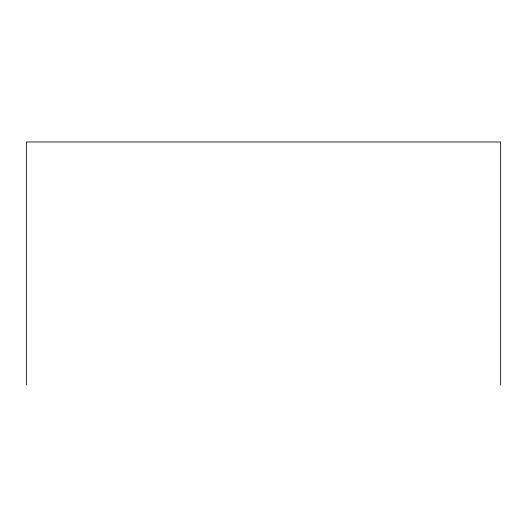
<?xml version="1.0" encoding="UTF-8"?>
<svg xmlns="http://www.w3.org/2000/svg" width="527" height="527" viewBox="0 0 527 527"><rect width="100%" height="100%" fill="white"/><g stroke="black" fill="none" stroke-linecap="round" stroke-linejoin="round"><path stroke-width="0.79" d="M500.65 385.02L500.65 141.98L26.35 141.98L26.35 385.02"/></g></svg>
